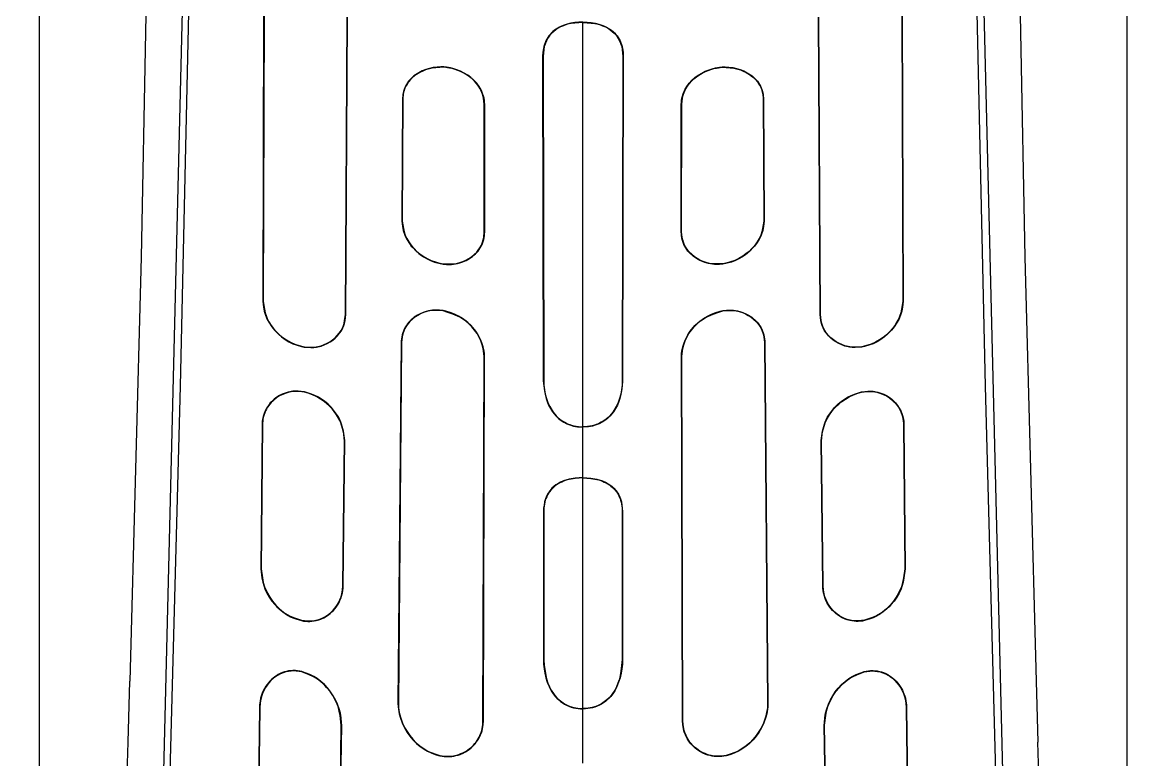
# Model space of a CAD drawing. Header units: inches. Extents: x 5931 to 10048, y 0 to 3185.
# Drawn here: x 7219.12 to 7224.44, y 937.05 to 940.61 of the extents above; entities that cross this region are included whole.
import ezdxf

# ---------------------------------------------------------------- set-up
doc = ezdxf.new("R2010")
doc.units = ezdxf.units.IN
doc.header["$LTSCALE"] = 48
doc.header["$MEASUREMENT"] = 0
doc.linetypes.add('DASHDOT2', pattern=[0.5, 0.25, -0.125, 0, -0.125])
for name, color, linetype in [('A-Eqpm-NIC', 8, 'DASHDOT2'), ('A-Flor-Case-Full Height', 8, 'Continuous'), ('A-Flor-Pattern', 8, 'Continuous')]:
    doc.layers.add(name, color=color, linetype=linetype)

# ---------------------------------------------------------------- blocks, each defined once
blk = doc.blocks.new('Precor_r815')
for p, q in [((-2.625, 40.2551), (-2.625, 30.2336)), ((2.625, 40.2551), (2.625, 30.2335)), ((-0.6718, 38.1282), (-0.6719, 38.1265)), ((0.6718, 38.1282), (0.6719, 38.1265)), ((-0.4746, 37.3007), (-0.4764, 37.3007)), ((0.4746, 37.3007), (0.4764, 37.3007)), ((-0.6754, 37.14), (-0.6751, 37.1418)), ((0.6754, 37.14), (0.6751, 37.1418)), ((-0.6753, 36.9069), (-0.6756, 36.9052)), ((0.6753, 36.9069), (0.6756, 36.9052)), ((-1.1452, 36.8872), (-1.1469, 36.8872)), ((1.1452, 36.8872), (1.1469, 36.8872)), ((-1.3464, 36.7242), (-1.346, 36.7259)), ((1.3464, 36.7242), (1.346, 36.7259)), ((-1.3445, 36.4994), (-1.3449, 36.4976)), ((1.3445, 36.4994), (1.3449, 36.4976)), ((0, 36.0702), (0, 36.3227)), ((-1.3592, 35.3528), (-1.3587, 35.3545)), ((1.3592, 35.3528), (1.3587, 35.3545)), ((-1.3577, 35.0971), (-1.3581, 35.0953)), ((1.3577, 35.0971), (1.3581, 35.0953)), ((0, 34.6383), (0, 34.9097)), ((-0.6909, 34.6754), (-0.6905, 34.6771)), ((0.6909, 34.6754), (0.6905, 34.6771))]:
    blk.add_line(p, q)
for points in [[(-2.0982, 39.6185), (-2.1116, 38.3015), (-2.1335, 37.1748), (-2.1883, 35.0487)], [(2.0982, 39.6185), (2.1116, 38.3015), (2.1335, 37.1748), (2.1883, 35.0487)], [(-1.9085, 39.5125), (-2.1273, 30.2635)], [(1.9085, 39.5125), (2.1273, 30.2635)], [(-2.1044, 30.2647), (-1.9427, 36.5286), (-1.8799, 39.4986)], [(2.1044, 30.2648), (1.9427, 36.5286), (1.8799, 39.4986)], [(-1.5418, 38.3881), (-1.5456, 36.9535)], [(-1.54, 38.3881), (-1.5437, 36.9535)], [(1.54, 38.3881), (1.5437, 36.9535)], [(1.5418, 38.3881), (1.5456, 36.9535)], [(-1.1469, 36.8872), (-1.1382, 38.3781)], [(-1.1452, 36.8872), (-1.1365, 38.3781)], [(0, 38.3532), (-0.0195, 38.3526), (-0.0389, 38.3509), (-0.0581, 38.3477), (-0.0771, 38.343), (-0.0955, 38.3366), (-0.1044, 38.3327), (-0.1131, 38.3283), (-0.1216, 38.3235), (-0.1298, 38.3181), (-0.1376, 38.3122), (-0.145, 38.3059), (-0.152, 38.2991), (-0.1585, 38.2918), (-0.1645, 38.284), (-0.17, 38.2759), (-0.1748, 38.2675), (-0.1792, 38.2588), (-0.1829, 38.2498), (-0.1862, 38.2405), (-0.1888, 38.2311), (-0.191, 38.2216), (-0.1938, 38.2024), (-0.1947, 38.1829)], [(0, 38.3514), (-0.0194, 38.3502), (-0.0387, 38.3485), (-0.0578, 38.3457), (-0.0672, 38.3438), (-0.0795, 38.3405), (-0.0944, 38.3352), (-0.1088, 38.3287), (-0.1225, 38.3208), (-0.1312, 38.3149), (-0.1414, 38.3067), (-0.1508, 38.2976), (-0.1594, 38.2878), (-0.1634, 38.2826), (-0.1706, 38.2716), (-0.1768, 38.26), (-0.1818, 38.248), (-0.185, 38.238), (-0.187, 38.2303), (-0.1898, 38.2147), (-0.193, 38.1829)], [(0, 38.3532), (0, 38.3514)], [(0, 38.3532), (0.0195, 38.3526), (0.0389, 38.3509), (0.0581, 38.3477), (0.0771, 38.343), (0.0955, 38.3366), (0.1044, 38.3327), (0.1131, 38.3283), (0.1216, 38.3235), (0.1298, 38.3181), (0.1376, 38.3122), (0.145, 38.3059), (0.152, 38.2991), (0.1585, 38.2918), (0.1645, 38.284), (0.17, 38.2759), (0.1748, 38.2675), (0.1792, 38.2588), (0.1829, 38.2498), (0.1862, 38.2405), (0.1888, 38.2311), (0.191, 38.2216), (0.1938, 38.2024), (0.1947, 38.1829)], [(0, 38.3514), (0.0194, 38.3502), (0.0387, 38.3485), (0.0578, 38.3457), (0.0672, 38.3438), (0.0795, 38.3405), (0.0944, 38.3352), (0.1088, 38.3287), (0.1225, 38.3208), (0.1312, 38.3149), (0.1414, 38.3067), (0.1508, 38.2976), (0.1594, 38.2878), (0.1634, 38.2826), (0.1706, 38.2716), (0.1768, 38.26), (0.1818, 38.248), (0.185, 38.238), (0.187, 38.2303), (0.1898, 38.2147), (0.193, 38.1829)], [(0, 36.3244), (0, 38.3514)], [(1.1452, 36.8872), (1.1365, 38.3781)], [(1.1469, 36.8872), (1.1382, 38.3781)], [(-0.1947, 38.1829), (-0.193, 38.1829)], [(-0.1947, 38.1829), (-0.1915, 36.5545)], [(-0.193, 38.1829), (-0.1898, 36.5546)], [(0.193, 38.1829), (0.1898, 36.5546)], [(0.1947, 38.1829), (0.1915, 36.5545)], [(0.1947, 38.1829), (0.193, 38.1829)], [(-0.6718, 38.1282), (-0.6859, 38.1287), (-0.7046, 38.1277), (-0.7231, 38.1252), (-0.7414, 38.1211), (-0.7594, 38.1154), (-0.7766, 38.1082), (-0.7931, 38.0995), (-0.8088, 38.0891), (-0.8163, 38.0833), (-0.8234, 38.0771), (-0.8301, 38.0706), (-0.8364, 38.0636), (-0.8423, 38.0563), (-0.8478, 38.0486), (-0.8527, 38.0405), (-0.8571, 38.0322), (-0.8609, 38.0237), (-0.8641, 38.0149), (-0.8667, 38.0058), (-0.8695, 37.9919), (-0.8706, 37.9825), (-0.8711, 37.973)], [(-0.6719, 38.1265), (-0.691, 38.1257), (-0.7101, 38.1243), (-0.7289, 38.1218), (-0.7474, 38.1176), (-0.761, 38.1132), (-0.7699, 38.1096), (-0.7871, 38.1011), (-0.8033, 38.0909), (-0.8128, 38.0839), (-0.8233, 38.0747), (-0.833, 38.0648), (-0.8418, 38.054), (-0.8497, 38.0424), (-0.8563, 38.0299), (-0.8616, 38.0169), (-0.8637, 38.0103), (-0.8659, 38.0015), (-0.8678, 37.9893), (-0.8694, 37.9729)], [(-0.4765, 37.9421), (-0.4806, 37.9721), (-0.4837, 37.9867), (-0.4883, 38.0011), (-0.4928, 38.0118), (-0.4963, 38.0188), (-0.5044, 38.0322), (-0.5137, 38.0449), (-0.524, 38.0569), (-0.5353, 38.068), (-0.5473, 38.0783), (-0.56, 38.0877), (-0.5757, 38.0976), (-0.5921, 38.1061), (-0.6091, 38.1131), (-0.6179, 38.1161), (-0.632, 38.1198), (-0.6452, 38.1225), (-0.6719, 38.1265)], [(-0.4747, 37.9421), (-0.4752, 37.952), (-0.4763, 37.9618), (-0.4779, 37.9716), (-0.48, 37.9812), (-0.4844, 37.9954), (-0.4879, 38.0047), (-0.492, 38.0137), (-0.4966, 38.0224), (-0.5017, 38.0309), (-0.5132, 38.047), (-0.5263, 38.0619), (-0.5408, 38.0753), (-0.5565, 38.0874), (-0.5732, 38.098), (-0.5907, 38.1071), (-0.609, 38.1147), (-0.6279, 38.1208), (-0.6399, 38.1237), (-0.6594, 38.1271), (-0.6718, 38.1282)], [(0.4747, 37.9421), (0.4752, 37.952), (0.4763, 37.9618), (0.4779, 37.9716), (0.48, 37.9812), (0.4844, 37.9954), (0.4879, 38.0047), (0.492, 38.0137), (0.4966, 38.0224), (0.5017, 38.0309), (0.5132, 38.047), (0.5263, 38.0619), (0.5408, 38.0753), (0.5565, 38.0874), (0.5732, 38.098), (0.5907, 38.1071), (0.609, 38.1147), (0.6279, 38.1208), (0.6399, 38.1237), (0.6594, 38.1271), (0.6718, 38.1282)], [(0.4765, 37.9421), (0.4806, 37.9721), (0.4837, 37.9867), (0.4883, 38.0011), (0.4928, 38.0118), (0.4963, 38.0188), (0.5044, 38.0322), (0.5137, 38.0449), (0.524, 38.0569), (0.5353, 38.068), (0.5473, 38.0783), (0.56, 38.0877), (0.5757, 38.0976), (0.5921, 38.1061), (0.6091, 38.1131), (0.6179, 38.1161), (0.632, 38.1198), (0.6452, 38.1225), (0.6719, 38.1265)], [(0.6718, 38.1282), (0.6859, 38.1287), (0.7046, 38.1277), (0.7231, 38.1252), (0.7414, 38.1211), (0.7594, 38.1154), (0.7766, 38.1082), (0.7931, 38.0995), (0.8088, 38.0891), (0.8163, 38.0833), (0.8234, 38.0771), (0.8301, 38.0706), (0.8364, 38.0636), (0.8423, 38.0563), (0.8478, 38.0486), (0.8527, 38.0405), (0.8571, 38.0322), (0.8609, 38.0237), (0.8641, 38.0149), (0.8667, 38.0058), (0.8695, 37.9919), (0.8706, 37.9825), (0.8711, 37.973)], [(0.6719, 38.1265), (0.691, 38.1257), (0.7101, 38.1243), (0.7289, 38.1218), (0.7474, 38.1176), (0.761, 38.1132), (0.7699, 38.1096), (0.7871, 38.1011), (0.8033, 38.0909), (0.8128, 38.0839), (0.8233, 38.0747), (0.833, 38.0648), (0.8418, 38.054), (0.8497, 38.0424), (0.8563, 38.0299), (0.8616, 38.0169), (0.8637, 38.0103), (0.8659, 38.0015), (0.8678, 37.9893), (0.8694, 37.9729)], [(-0.8711, 37.973), (-0.8742, 37.355)], [(-0.8694, 37.9729), (-0.8724, 37.355)], [(-0.8711, 37.973), (-0.8694, 37.9729)], [(0.8711, 37.973), (0.8694, 37.9729)], [(0.8694, 37.9729), (0.8724, 37.355)], [(0.8711, 37.973), (0.8742, 37.355)], [(-0.4764, 37.3007), (-0.4765, 37.9421)], [(-0.4747, 37.9421), (-0.4765, 37.9421)], [(-0.4746, 37.3007), (-0.4747, 37.9421)], [(0.4746, 37.3007), (0.4747, 37.9421)], [(0.4747, 37.9421), (0.4765, 37.9421)], [(0.4764, 37.3007), (0.4765, 37.9421)], [(-0.8742, 37.355), (-0.8737, 37.3444), (-0.8719, 37.3287), (-0.8676, 37.3081), (-0.8621, 37.2905), (-0.8582, 37.2805), (-0.849, 37.2615), (-0.8381, 37.2435), (-0.8288, 37.2307), (-0.822, 37.2225), (-0.8076, 37.2071), (-0.7919, 37.193), (-0.7794, 37.1833), (-0.7706, 37.1773), (-0.7525, 37.1664), (-0.736, 37.1582), (-0.7165, 37.1504), (-0.6963, 37.1443), (-0.6754, 37.14)], [(-0.8742, 37.355), (-0.8724, 37.355)], [(-0.8724, 37.355), (-0.8673, 37.3192), (-0.8635, 37.3017), (-0.8581, 37.2846), (-0.8506, 37.2677), (-0.8414, 37.2515), (-0.8308, 37.2362), (-0.8234, 37.2268), (-0.8155, 37.2178), (-0.8018, 37.204), (-0.787, 37.1914), (-0.7713, 37.1799), (-0.7528, 37.1685), (-0.7332, 37.1587), (-0.7129, 37.1509), (-0.7025, 37.1478), (-0.6889, 37.1445), (-0.6751, 37.1418)], [(0.8724, 37.355), (0.8673, 37.3192), (0.8635, 37.3017), (0.8581, 37.2846), (0.8506, 37.2677), (0.8414, 37.2515), (0.8308, 37.2362), (0.8234, 37.2268), (0.8155, 37.2178), (0.8018, 37.204), (0.787, 37.1914), (0.7713, 37.1799), (0.7528, 37.1685), (0.7332, 37.1587), (0.7129, 37.1509), (0.7025, 37.1478), (0.6889, 37.1445), (0.6751, 37.1418)], [(0.8742, 37.355), (0.8737, 37.3444), (0.8719, 37.3287), (0.8676, 37.3081), (0.8621, 37.2905), (0.8582, 37.2805), (0.849, 37.2615), (0.8381, 37.2435), (0.8288, 37.2307), (0.822, 37.2225), (0.8076, 37.2071), (0.7919, 37.193), (0.7794, 37.1833), (0.7706, 37.1773), (0.7525, 37.1664), (0.736, 37.1582), (0.7165, 37.1504), (0.6963, 37.1443), (0.6754, 37.14)], [(0.8742, 37.355), (0.8724, 37.355)], [(-0.6754, 37.14), (-0.6584, 37.1382), (-0.6488, 37.1379), (-0.6342, 37.1385), (-0.6246, 37.1395), (-0.6054, 37.143), (-0.589, 37.1477), (-0.5799, 37.151), (-0.5645, 37.158), (-0.5559, 37.1627), (-0.5476, 37.1678), (-0.5338, 37.1778), (-0.5265, 37.1841), (-0.5195, 37.1908), (-0.5129, 37.198), (-0.5066, 37.2055), (-0.5009, 37.2134), (-0.4958, 37.2217), (-0.4911, 37.2302), (-0.487, 37.2389), (-0.4835, 37.248), (-0.479, 37.2633), (-0.4772, 37.2717), (-0.4758, 37.2813), (-0.4749, 37.291), (-0.4746, 37.3007)], [(-0.6751, 37.1418), (-0.6427, 37.1407), (-0.6266, 37.1414), (-0.6106, 37.1435), (-0.5949, 37.1474), (-0.5796, 37.1528), (-0.5649, 37.1597), (-0.5507, 37.168), (-0.5372, 37.1775), (-0.5248, 37.1882), (-0.5133, 37.2001), (-0.506, 37.2092), (-0.4975, 37.2219), (-0.4903, 37.2353), (-0.4848, 37.2494), (-0.4813, 37.2623), (-0.4791, 37.275), (-0.4764, 37.3007)], [(0.6754, 37.14), (0.6584, 37.1382), (0.6488, 37.1379), (0.6342, 37.1385), (0.6246, 37.1395), (0.6054, 37.143), (0.589, 37.1477), (0.5799, 37.151), (0.5645, 37.158), (0.5559, 37.1627), (0.5476, 37.1678), (0.5338, 37.1778), (0.5265, 37.1841), (0.5195, 37.1908), (0.5129, 37.198), (0.5066, 37.2055), (0.5009, 37.2134), (0.4958, 37.2217), (0.4911, 37.2302), (0.487, 37.2389), (0.4835, 37.248), (0.479, 37.2633), (0.4772, 37.2717), (0.4758, 37.2813), (0.4749, 37.291), (0.4746, 37.3007)], [(0.6751, 37.1418), (0.6427, 37.1407), (0.6266, 37.1414), (0.6106, 37.1435), (0.5949, 37.1474), (0.5796, 37.1528), (0.5649, 37.1597), (0.5507, 37.168), (0.5372, 37.1775), (0.5248, 37.1882), (0.5133, 37.2001), (0.506, 37.2092), (0.4975, 37.2219), (0.4903, 37.2353), (0.4848, 37.2494), (0.4813, 37.2623), (0.4791, 37.275), (0.4764, 37.3007)], [(-1.5456, 36.9535), (-1.5446, 36.9369), (-1.5433, 36.926), (-1.5391, 36.9045), (-1.5327, 36.8836), (-1.5244, 36.8631), (-1.5142, 36.8436), (-1.5025, 36.8253), (-1.4891, 36.8081), (-1.4723, 36.7901), (-1.4561, 36.7755), (-1.4387, 36.7625), (-1.4203, 36.751), (-1.4008, 36.7411), (-1.3806, 36.7331), (-1.3597, 36.727), (-1.3464, 36.7242)], [(-1.5456, 36.9535), (-1.5437, 36.9535)], [(-1.5437, 36.9535), (-1.5383, 36.9147), (-1.5342, 36.8957), (-1.5285, 36.8771), (-1.5248, 36.8679), (-1.5161, 36.85), (-1.5056, 36.8329), (-1.4939, 36.8168), (-1.4801, 36.8007), (-1.4651, 36.7859), (-1.449, 36.7723), (-1.4315, 36.7599), (-1.4118, 36.7484), (-1.3911, 36.7388), (-1.3696, 36.7314), (-1.346, 36.7259)], [(1.5437, 36.9535), (1.5383, 36.9147), (1.5342, 36.8957), (1.5285, 36.8771), (1.5248, 36.8679), (1.5161, 36.85), (1.5056, 36.8329), (1.4939, 36.8168), (1.4801, 36.8007), (1.4651, 36.7859), (1.449, 36.7723), (1.4315, 36.7599), (1.4118, 36.7484), (1.3911, 36.7388), (1.3696, 36.7314), (1.346, 36.7259)], [(1.5456, 36.9535), (1.5446, 36.9369), (1.5433, 36.926), (1.5391, 36.9045), (1.5327, 36.8836), (1.5244, 36.8631), (1.5142, 36.8436), (1.5025, 36.8253), (1.4891, 36.8081), (1.4723, 36.7901), (1.4561, 36.7755), (1.4387, 36.7625), (1.4203, 36.751), (1.4008, 36.7411), (1.3806, 36.7331), (1.3597, 36.727), (1.3464, 36.7242)], [(1.5456, 36.9535), (1.5437, 36.9535)], [(-0.6753, 36.9069), (-0.6924, 36.9092), (-0.7022, 36.9097), (-0.7169, 36.9094), (-0.7267, 36.9086), (-0.7364, 36.9072), (-0.7461, 36.9053), (-0.7626, 36.9008), (-0.7718, 36.8975), (-0.7864, 36.891), (-0.7994, 36.8839), (-0.8146, 36.8736), (-0.8222, 36.8675), (-0.8295, 36.8609), (-0.8412, 36.8483), (-0.8473, 36.8405), (-0.8529, 36.8325), (-0.858, 36.8241), (-0.8635, 36.8132), (-0.8673, 36.8041), (-0.8706, 36.7948), (-0.8733, 36.7853), (-0.8753, 36.7757), (-0.8768, 36.766), (-0.8776, 36.7562), (-0.8779, 36.7463)], [(-0.6756, 36.9052), (-0.7074, 36.9071), (-0.7232, 36.9068), (-0.7389, 36.9051), (-0.7543, 36.9017), (-0.7694, 36.8967), (-0.784, 36.8903), (-0.7981, 36.8826), (-0.8114, 36.8737), (-0.8239, 36.8635), (-0.8354, 36.8522), (-0.843, 36.8434), (-0.8519, 36.8311), (-0.8595, 36.818), (-0.8655, 36.8041), (-0.8698, 36.7901), (-0.8727, 36.7757), (-0.8762, 36.7463)], [(-0.477, 36.6765), (-0.4827, 36.7165), (-0.4869, 36.736), (-0.493, 36.7551), (-0.5013, 36.7738), (-0.5115, 36.7918), (-0.5233, 36.8089), (-0.5367, 36.8255), (-0.5516, 36.8412), (-0.5678, 36.8555), (-0.5851, 36.8681), (-0.595, 36.874), (-0.6058, 36.8797), (-0.6284, 36.8894), (-0.6518, 36.8977), (-0.6756, 36.9052)], [(-0.4753, 36.6765), (-0.4762, 36.693), (-0.4775, 36.7039), (-0.4816, 36.7252), (-0.4879, 36.7462), (-0.4944, 36.7628), (-0.4991, 36.7728), (-0.5063, 36.7862), (-0.518, 36.8046), (-0.5313, 36.8219), (-0.5404, 36.8321), (-0.5562, 36.8476), (-0.5645, 36.8547), (-0.582, 36.8679), (-0.6006, 36.8796), (-0.6203, 36.8896), (-0.6407, 36.8978), (-0.6618, 36.9041), (-0.6753, 36.9069)], [(0.4753, 36.6765), (0.4762, 36.693), (0.4775, 36.7039), (0.4816, 36.7252), (0.4879, 36.7462), (0.4944, 36.7628), (0.4991, 36.7728), (0.5063, 36.7862), (0.518, 36.8046), (0.5313, 36.8219), (0.5404, 36.8321), (0.5562, 36.8476), (0.5645, 36.8547), (0.582, 36.8679), (0.6006, 36.8796), (0.6203, 36.8896), (0.6407, 36.8978), (0.6618, 36.9041), (0.6753, 36.9069)], [(0.477, 36.6765), (0.4827, 36.7165), (0.4869, 36.736), (0.493, 36.7551), (0.5013, 36.7738), (0.5115, 36.7918), (0.5233, 36.8089), (0.5367, 36.8255), (0.5516, 36.8412), (0.5678, 36.8555), (0.5851, 36.8681), (0.595, 36.874), (0.6058, 36.8797), (0.6284, 36.8894), (0.6518, 36.8977), (0.6756, 36.9052)], [(0.6753, 36.9069), (0.6924, 36.9092), (0.7022, 36.9097), (0.7169, 36.9094), (0.7267, 36.9086), (0.7364, 36.9072), (0.7461, 36.9053), (0.7626, 36.9008), (0.7718, 36.8975), (0.7864, 36.891), (0.7994, 36.8839), (0.8146, 36.8736), (0.8222, 36.8675), (0.8295, 36.8609), (0.8412, 36.8483), (0.8473, 36.8405), (0.8529, 36.8325), (0.858, 36.8241), (0.8635, 36.8132), (0.8673, 36.8041), (0.8706, 36.7948), (0.8733, 36.7853), (0.8753, 36.7757), (0.8768, 36.766), (0.8776, 36.7562), (0.8779, 36.7463)], [(0.6756, 36.9052), (0.7074, 36.9071), (0.7232, 36.9068), (0.7389, 36.9051), (0.7543, 36.9017), (0.7694, 36.8967), (0.784, 36.8903), (0.7981, 36.8826), (0.8114, 36.8737), (0.8239, 36.8635), (0.8354, 36.8522), (0.843, 36.8434), (0.8519, 36.8311), (0.8595, 36.818), (0.8655, 36.8041), (0.8698, 36.7901), (0.8727, 36.7757), (0.8762, 36.7463)], [(-1.3464, 36.7242), (-1.3148, 36.7224), (-1.2991, 36.7227), (-1.2874, 36.7239), (-1.2796, 36.7252), (-1.2643, 36.7292), (-1.2493, 36.7346), (-1.2349, 36.7415), (-1.2211, 36.7497), (-1.2081, 36.759), (-1.1959, 36.7694), (-1.1848, 36.781), (-1.1751, 36.7932), (-1.1666, 36.8061), (-1.1596, 36.8199), (-1.1566, 36.827), (-1.1521, 36.8416), (-1.149, 36.8566), (-1.1452, 36.8872)], [(-1.346, 36.7259), (-1.3148, 36.7242), (-1.2992, 36.7245), (-1.2876, 36.7257), (-1.28, 36.727), (-1.2648, 36.7308), (-1.25, 36.7363), (-1.2357, 36.7431), (-1.2221, 36.7511), (-1.2092, 36.7603), (-1.1972, 36.7707), (-1.1861, 36.7822), (-1.1765, 36.7942), (-1.1681, 36.807), (-1.1611, 36.8206), (-1.1583, 36.8277), (-1.1538, 36.8421), (-1.1507, 36.8569), (-1.1469, 36.8872)], [(1.3464, 36.7242), (1.3148, 36.7224), (1.2991, 36.7227), (1.2874, 36.7239), (1.2796, 36.7252), (1.2643, 36.7292), (1.2493, 36.7346), (1.2349, 36.7415), (1.2211, 36.7497), (1.2081, 36.759), (1.1959, 36.7694), (1.1848, 36.781), (1.1751, 36.7932), (1.1666, 36.8061), (1.1596, 36.8199), (1.1566, 36.827), (1.1521, 36.8416), (1.149, 36.8566), (1.1452, 36.8872)], [(1.346, 36.7259), (1.3148, 36.7242), (1.2992, 36.7245), (1.2876, 36.7257), (1.28, 36.727), (1.2648, 36.7308), (1.25, 36.7363), (1.2357, 36.7431), (1.2221, 36.7511), (1.2092, 36.7603), (1.1972, 36.7707), (1.1861, 36.7822), (1.1765, 36.7942), (1.1681, 36.807), (1.1611, 36.8206), (1.1583, 36.8277), (1.1538, 36.8421), (1.1507, 36.8569), (1.1469, 36.8872)], [(-0.8779, 36.7463), (-0.8932, 34.9393)], [(-0.8762, 36.7463), (-0.8914, 34.9393)], [(-0.8779, 36.7463), (-0.8762, 36.7463)], [(0.8762, 36.7463), (0.8914, 34.9393)], [(0.8779, 36.7463), (0.8762, 36.7463)], [(0.8779, 36.7463), (0.8932, 34.9393)], [(-0.4828, 34.8501), (-0.477, 36.6765)], [(-0.481, 34.8501), (-0.4753, 36.6765)], [(-0.4753, 36.6765), (-0.477, 36.6765)], [(0.4753, 36.6765), (0.477, 36.6765)], [(0.481, 34.8501), (0.4753, 36.6765)], [(0.4828, 34.8501), (0.477, 36.6765)], [(-0.1915, 36.5545), (-0.1898, 36.5546)], [(-0.1915, 36.5545), (-0.1891, 36.5292), (-0.186, 36.504), (-0.1814, 36.4791), (-0.1784, 36.4669), (-0.1736, 36.4515), (-0.1663, 36.4334), (-0.1574, 36.4159), (-0.147, 36.3993), (-0.1393, 36.3891), (-0.1291, 36.3772), (-0.1179, 36.3662), (-0.1057, 36.3562), (-0.0926, 36.3474), (-0.0787, 36.3399), (-0.0641, 36.3338), (-0.0459, 36.3284), (-0.0264, 36.3251), (0, 36.3227)], [(-0.1898, 36.5546), (-0.1887, 36.5324), (-0.1863, 36.5104), (-0.1823, 36.4886), (-0.1768, 36.4671), (-0.1695, 36.446), (-0.1605, 36.4257), (-0.1496, 36.4064), (-0.1433, 36.3972), (-0.1365, 36.3883), (-0.1293, 36.3799), (-0.1216, 36.3719), (-0.1112, 36.3627), (-0.0977, 36.3528), (-0.0882, 36.3469), (-0.0746, 36.3401), (-0.0643, 36.3359), (-0.0551, 36.3327), (-0.0443, 36.3298), (-0.0333, 36.3275), (-0.0223, 36.3259), (0, 36.3244)], [(0.1898, 36.5546), (0.1887, 36.5324), (0.1863, 36.5104), (0.1823, 36.4886), (0.1768, 36.4671), (0.1695, 36.446), (0.1605, 36.4257), (0.1496, 36.4064), (0.1433, 36.3972), (0.1365, 36.3883), (0.1293, 36.3799), (0.1216, 36.3719), (0.1112, 36.3627), (0.0977, 36.3528), (0.0882, 36.3469), (0.0746, 36.3401), (0.0643, 36.3359), (0.0551, 36.3327), (0.0443, 36.3298), (0.0333, 36.3275), (0.0223, 36.3259), (0, 36.3244)], [(0.1915, 36.5545), (0.1891, 36.5292), (0.186, 36.504), (0.1814, 36.4791), (0.1784, 36.4669), (0.1736, 36.4515), (0.1663, 36.4334), (0.1574, 36.4159), (0.147, 36.3993), (0.1393, 36.3891), (0.1291, 36.3772), (0.1179, 36.3662), (0.1057, 36.3562), (0.0926, 36.3474), (0.0787, 36.3399), (0.0641, 36.3338), (0.0459, 36.3284), (0.0264, 36.3251), (0, 36.3227)], [(0.1915, 36.5545), (0.1898, 36.5546)], [(-1.3445, 36.4994), (-1.3748, 36.5026), (-1.3899, 36.503), (-1.4012, 36.5024), (-1.4087, 36.5015), (-1.4235, 36.4984), (-1.438, 36.4938), (-1.452, 36.4879), (-1.4656, 36.4807), (-1.4785, 36.4724), (-1.4906, 36.4629), (-1.4977, 36.4565), (-1.5045, 36.4496), (-1.5096, 36.4438), (-1.519, 36.4315), (-1.5273, 36.4183), (-1.5344, 36.4044), (-1.5401, 36.3903), (-1.5444, 36.3758), (-1.5474, 36.361), (-1.5484, 36.3535), (-1.5494, 36.3332)], [(-1.3449, 36.4976), (-1.3572, 36.5), (-1.367, 36.5011), (-1.3769, 36.5017), (-1.3893, 36.5016), (-1.3992, 36.5008), (-1.409, 36.4995), (-1.4188, 36.4975), (-1.4283, 36.495), (-1.4377, 36.4919), (-1.4492, 36.4872), (-1.4647, 36.4792), (-1.4731, 36.4739), (-1.4812, 36.4682), (-1.4908, 36.4603), (-1.4981, 36.4535), (-1.505, 36.4462), (-1.5115, 36.4386), (-1.5174, 36.4306), (-1.5229, 36.4222), (-1.5279, 36.4135), (-1.5324, 36.4045), (-1.5363, 36.3952), (-1.5396, 36.3856), (-1.5424, 36.3759), (-1.545, 36.3636), (-1.5464, 36.3536), (-1.5473, 36.3434), (-1.5476, 36.3332)], [(-1.1522, 36.2561), (-1.1526, 36.2673), (-1.1549, 36.2894), (-1.1592, 36.3111), (-1.1654, 36.3323), (-1.1698, 36.3441), (-1.1748, 36.3557), (-1.1849, 36.3754), (-1.1935, 36.3896), (-1.2013, 36.4009), (-1.2116, 36.414), (-1.2265, 36.4305), (-1.2345, 36.4382), (-1.2491, 36.4508), (-1.2669, 36.4638), (-1.2858, 36.4752), (-1.3057, 36.4848), (-1.3263, 36.4925), (-1.3449, 36.4976)], [(-1.1504, 36.2561), (-1.1534, 36.2797), (-1.157, 36.303), (-1.1621, 36.3258), (-1.1654, 36.337), (-1.1694, 36.3482), (-1.1742, 36.3594), (-1.1796, 36.3703), (-1.1857, 36.3809), (-1.1993, 36.4014), (-1.2148, 36.4205), (-1.2311, 36.4376), (-1.2486, 36.453), (-1.2674, 36.4665), (-1.2772, 36.4725), (-1.2942, 36.4811), (-1.3107, 36.4878), (-1.3445, 36.4994)], [(1.1504, 36.2561), (1.1534, 36.2797), (1.157, 36.303), (1.1621, 36.3258), (1.1654, 36.337), (1.1694, 36.3482), (1.1742, 36.3594), (1.1796, 36.3703), (1.1857, 36.3809), (1.1993, 36.4014), (1.2148, 36.4205), (1.2311, 36.4376), (1.2486, 36.453), (1.2674, 36.4665), (1.2772, 36.4725), (1.2942, 36.4811), (1.3107, 36.4878), (1.3445, 36.4994)], [(1.1522, 36.2561), (1.1526, 36.2673), (1.1549, 36.2894), (1.1592, 36.3111), (1.1654, 36.3323), (1.1698, 36.3441), (1.1748, 36.3557), (1.1849, 36.3754), (1.1935, 36.3896), (1.2013, 36.4009), (1.2116, 36.414), (1.2265, 36.4305), (1.2345, 36.4382), (1.2491, 36.4508), (1.2669, 36.4638), (1.2858, 36.4752), (1.3057, 36.4848), (1.3263, 36.4925), (1.3449, 36.4976)], [(1.3445, 36.4994), (1.3748, 36.5026), (1.3899, 36.503), (1.4012, 36.5024), (1.4087, 36.5015), (1.4235, 36.4984), (1.438, 36.4938), (1.452, 36.4879), (1.4656, 36.4807), (1.4785, 36.4724), (1.4906, 36.4629), (1.4977, 36.4565), (1.5045, 36.4496), (1.5096, 36.4438), (1.519, 36.4315), (1.5273, 36.4183), (1.5344, 36.4044), (1.5401, 36.3903), (1.5444, 36.3758), (1.5474, 36.361), (1.5484, 36.3535), (1.5494, 36.3332)], [(1.3449, 36.4976), (1.3572, 36.5), (1.367, 36.5011), (1.3769, 36.5017), (1.3893, 36.5016), (1.3992, 36.5008), (1.409, 36.4995), (1.4188, 36.4975), (1.4283, 36.495), (1.4377, 36.4919), (1.4492, 36.4872), (1.4647, 36.4792), (1.4731, 36.4739), (1.4812, 36.4682), (1.4908, 36.4603), (1.4981, 36.4535), (1.505, 36.4462), (1.5115, 36.4386), (1.5174, 36.4306), (1.5229, 36.4222), (1.5279, 36.4135), (1.5324, 36.4045), (1.5363, 36.3952), (1.5396, 36.3856), (1.5424, 36.3759), (1.545, 36.3636), (1.5464, 36.3536), (1.5473, 36.3434), (1.5476, 36.3332)], [(-1.5494, 36.3332), (-1.5553, 35.6129)], [(-1.5476, 36.3332), (-1.5534, 35.6129)], [(-1.5494, 36.3332), (-1.5476, 36.3332)], [(0, 36.3244), (0, 36.3227)], [(1.5476, 36.3332), (1.5534, 35.6129)], [(1.5494, 36.3332), (1.5476, 36.3332)], [(1.5494, 36.3332), (1.5553, 35.6129)], [(-1.1592, 35.529), (-1.1522, 36.2561)], [(-1.1574, 35.529), (-1.1504, 36.2561)], [(-1.1504, 36.2561), (-1.1522, 36.2561)], [(1.1574, 35.529), (1.1504, 36.2561)], [(1.1504, 36.2561), (1.1522, 36.2561)], [(1.1592, 35.529), (1.1522, 36.2561)], [(0, 36.0702), (-0.0382, 36.067), (-0.0571, 36.0641), (-0.0664, 36.0621), (-0.0787, 36.0588), (-0.0936, 36.0536), (-0.108, 36.047), (-0.1218, 36.039), (-0.1304, 36.0331), (-0.1404, 36.025), (-0.1497, 36.016), (-0.1602, 36.0037), (-0.1639, 35.9985), (-0.1708, 35.9875), (-0.1765, 35.9759), (-0.1812, 35.9639), (-0.1853, 35.9488), (-0.1881, 35.9324), (-0.1899, 35.9158), (-0.1911, 35.899)], [(0, 36.0685), (-0.0192, 36.0677), (-0.0383, 36.0658), (-0.0572, 36.0626), (-0.0758, 36.0578), (-0.0939, 36.0514), (-0.1027, 36.0476), (-0.1112, 36.0432), (-0.1195, 36.0384), (-0.1276, 36.033), (-0.1352, 36.0272), (-0.1424, 36.0209), (-0.1492, 36.0141), (-0.1555, 36.0068), (-0.1613, 35.9991), (-0.1666, 35.9911), (-0.1712, 35.9827), (-0.1753, 35.974), (-0.1789, 35.9651), (-0.1819, 35.9559), (-0.1843, 35.9466), (-0.1862, 35.9372), (-0.1886, 35.9183), (-0.1893, 35.8991)], [(0, 36.0702), (0.0382, 36.067), (0.0571, 36.0641), (0.0664, 36.0621), (0.0787, 36.0588), (0.0936, 36.0536), (0.108, 36.047), (0.1218, 36.039), (0.1304, 36.0331), (0.1404, 36.025), (0.1497, 36.016), (0.1602, 36.0037), (0.1639, 35.9985), (0.1708, 35.9875), (0.1765, 35.9759), (0.1812, 35.9639), (0.1853, 35.9488), (0.1881, 35.9324), (0.1899, 35.9158), (0.1911, 35.899)], [(0, 36.0702), (0, 36.0685)], [(0, 34.9115), (0, 36.0685)], [(0, 36.0685), (0.0192, 36.0677), (0.0383, 36.0658), (0.0572, 36.0626), (0.0758, 36.0578), (0.0939, 36.0514), (0.1027, 36.0476), (0.1112, 36.0432), (0.1195, 36.0384), (0.1276, 36.033), (0.1352, 36.0272), (0.1424, 36.0209), (0.1492, 36.0141), (0.1555, 36.0068), (0.1613, 35.9991), (0.1666, 35.9911), (0.1712, 35.9827), (0.1753, 35.974), (0.1789, 35.9651), (0.1819, 35.9559), (0.1843, 35.9466), (0.1862, 35.9372), (0.1886, 35.9183), (0.1893, 35.8991)], [(-0.1911, 35.899), (-0.1893, 35.8991)], [(-0.1911, 35.899), (-0.1911, 35.158)], [(-0.1893, 35.8991), (-0.1893, 35.158)], [(0.1893, 35.8991), (0.1893, 35.158)], [(0.1911, 35.899), (0.1893, 35.8991)], [(0.1911, 35.899), (0.1911, 35.158)], [(-1.5553, 35.6129), (-1.5498, 35.5678), (-1.5456, 35.5457), (-1.5396, 35.5238), (-1.5357, 35.5127), (-1.5262, 35.4912), (-1.5148, 35.4706), (-1.5018, 35.4511), (-1.4863, 35.4314), (-1.4779, 35.4221), (-1.4672, 35.4113), (-1.4499, 35.3962), (-1.4312, 35.3828), (-1.4114, 35.3715), (-1.4011, 35.3668), (-1.3818, 35.3596), (-1.3592, 35.3528)], [(-1.5553, 35.6129), (-1.5534, 35.6129)], [(-1.5534, 35.6129), (-1.5478, 35.567), (-1.5434, 35.5445), (-1.5372, 35.5225), (-1.5332, 35.5115), (-1.5236, 35.4901), (-1.512, 35.4696), (-1.4988, 35.45), (-1.4829, 35.43), (-1.4653, 35.4116), (-1.4559, 35.4031), (-1.446, 35.3953), (-1.4357, 35.3881), (-1.4169, 35.3774), (-1.398, 35.3688), (-1.3587, 35.3545)], [(1.5534, 35.6129), (1.5478, 35.567), (1.5434, 35.5445), (1.5372, 35.5225), (1.5332, 35.5115), (1.5236, 35.4901), (1.512, 35.4696), (1.4988, 35.45), (1.4829, 35.43), (1.4653, 35.4116), (1.4559, 35.4031), (1.446, 35.3953), (1.4357, 35.3881), (1.4169, 35.3774), (1.398, 35.3688), (1.3587, 35.3545)], [(1.5553, 35.6129), (1.5498, 35.5678), (1.5456, 35.5457), (1.5396, 35.5238), (1.5357, 35.5127), (1.5262, 35.4912), (1.5148, 35.4706), (1.5018, 35.4511), (1.4863, 35.4314), (1.4779, 35.4221), (1.4672, 35.4113), (1.4499, 35.3962), (1.4312, 35.3828), (1.4114, 35.3715), (1.4011, 35.3668), (1.3818, 35.3596), (1.3592, 35.3528)], [(1.5553, 35.6129), (1.5534, 35.6129)], [(-1.3592, 35.3528), (-1.3492, 35.3508), (-1.3391, 35.3496), (-1.3291, 35.3489), (-1.319, 35.349), (-1.3088, 35.3497), (-1.2987, 35.351), (-1.2887, 35.3531), (-1.2754, 35.3569), (-1.2658, 35.3605), (-1.2519, 35.367), (-1.2377, 35.3756), (-1.2294, 35.3815), (-1.2214, 35.3879), (-1.212, 35.3966), (-1.2049, 35.4041), (-1.1983, 35.412), (-1.1921, 35.4201), (-1.1824, 35.4353), (-1.1776, 35.4444), (-1.1732, 35.4538), (-1.1694, 35.4633), (-1.1653, 35.4754), (-1.161, 35.4929), (-1.1593, 35.5031), (-1.1581, 35.5134), (-1.1574, 35.529)], [(-1.3587, 35.3545), (-1.3309, 35.3515), (-1.317, 35.3511), (-1.3032, 35.3521), (-1.2894, 35.3545), (-1.2759, 35.3585), (-1.2627, 35.3637), (-1.2502, 35.37), (-1.2383, 35.3773), (-1.2271, 35.3855), (-1.2166, 35.3946), (-1.2064, 35.4051), (-1.1969, 35.4166), (-1.1884, 35.4289), (-1.1808, 35.4418), (-1.1738, 35.4565), (-1.1681, 35.4717), (-1.1639, 35.4873), (-1.1609, 35.5051), (-1.1592, 35.529)], [(-1.1574, 35.529), (-1.1592, 35.529)], [(1.3592, 35.3528), (1.3492, 35.3508), (1.3391, 35.3496), (1.3291, 35.3489), (1.319, 35.349), (1.3088, 35.3497), (1.2987, 35.351), (1.2887, 35.3531), (1.2754, 35.3569), (1.2658, 35.3605), (1.2519, 35.367), (1.2377, 35.3756), (1.2294, 35.3815), (1.2214, 35.3879), (1.212, 35.3966), (1.2049, 35.4041), (1.1983, 35.412), (1.1921, 35.4201), (1.1824, 35.4353), (1.1776, 35.4444), (1.1732, 35.4538), (1.1694, 35.4633), (1.1653, 35.4754), (1.161, 35.4929), (1.1593, 35.5031), (1.1581, 35.5134), (1.1574, 35.529)], [(1.1574, 35.529), (1.1592, 35.529)], [(1.3587, 35.3545), (1.3309, 35.3515), (1.317, 35.3511), (1.3032, 35.3521), (1.2894, 35.3545), (1.2759, 35.3585), (1.2627, 35.3637), (1.2502, 35.37), (1.2383, 35.3773), (1.2271, 35.3855), (1.2166, 35.3946), (1.2064, 35.4051), (1.1969, 35.4166), (1.1884, 35.4289), (1.1808, 35.4418), (1.1738, 35.4565), (1.1681, 35.4717), (1.1639, 35.4873), (1.1609, 35.5051), (1.1592, 35.529)], [(-0.1911, 35.158), (-0.1893, 35.158)], [(-0.1911, 35.158), (-0.1902, 35.1347), (-0.1879, 35.1116), (-0.1842, 35.0887), (-0.1791, 35.066), (-0.1722, 35.0436), (-0.1636, 35.0219), (-0.1531, 35.0011), (-0.1471, 34.9911), (-0.1342, 34.9732), (-0.1266, 34.9644), (-0.1174, 34.9551), (-0.1085, 34.9474), (-0.0992, 34.9403), (-0.0893, 34.9339), (-0.0791, 34.9283), (-0.0686, 34.9235), (-0.0576, 34.9193), (-0.0464, 34.916), (-0.035, 34.9133), (-0.0234, 34.9115), (-0.0117, 34.9103), (0, 34.9097)], [(-0.1893, 35.158), (-0.1867, 35.1283), (-0.1832, 35.0989), (-0.1778, 35.0699), (-0.1742, 35.0556), (-0.169, 35.0394), (-0.1618, 35.0217), (-0.1531, 35.0045), (-0.1431, 34.9882), (-0.1357, 34.978), (-0.1257, 34.9661), (-0.1147, 34.9551), (-0.1028, 34.9451), (-0.0899, 34.9363), (-0.0762, 34.9287), (-0.0619, 34.9226), (-0.044, 34.9172), (-0.0253, 34.9139), (0, 34.9115)], [(0.1911, 35.158), (0.1902, 35.1347), (0.1879, 35.1116), (0.1842, 35.0887), (0.1791, 35.066), (0.1722, 35.0436), (0.1636, 35.0219), (0.1531, 35.0011), (0.1471, 34.9911), (0.1342, 34.9732), (0.1266, 34.9644), (0.1174, 34.9551), (0.1085, 34.9474), (0.0992, 34.9403), (0.0893, 34.9339), (0.0791, 34.9283), (0.0686, 34.9235), (0.0576, 34.9193), (0.0464, 34.916), (0.035, 34.9133), (0.0234, 34.9115), (0.0117, 34.9103), (0, 34.9097)], [(0.1893, 35.158), (0.1867, 35.1283), (0.1832, 35.0989), (0.1778, 35.0699), (0.1742, 35.0556), (0.169, 35.0394), (0.1618, 35.0217), (0.1531, 35.0045), (0.1431, 34.9882), (0.1357, 34.978), (0.1257, 34.9661), (0.1147, 34.9551), (0.1028, 34.9451), (0.0899, 34.9363), (0.0762, 34.9287), (0.0619, 34.9226), (0.044, 34.9172), (0.0253, 34.9139), (0, 34.9115)], [(0.1911, 35.158), (0.1893, 35.158)], [(-1.3577, 35.0971), (-1.3679, 35.0994), (-1.3782, 35.1011), (-1.3885, 35.1021), (-1.4003, 35.1023), (-1.4107, 35.1017), (-1.4211, 35.1004), (-1.4313, 35.0983), (-1.4413, 35.0956), (-1.4511, 35.0921), (-1.4619, 35.0873), (-1.4711, 35.0824), (-1.48, 35.0768), (-1.4885, 35.0708), (-1.4966, 35.0641), (-1.5043, 35.057), (-1.5116, 35.0494), (-1.5184, 35.0414), (-1.5248, 35.033), (-1.5321, 35.0221), (-1.5374, 35.0129), (-1.5423, 35.0035), (-1.5466, 34.9938), (-1.5536, 34.9739), (-1.5564, 34.9636), (-1.5591, 34.9505), (-1.5607, 34.94), (-1.5617, 34.9294), (-1.5621, 34.916)], [(-1.3581, 35.0953), (-1.385, 35.0993), (-1.3984, 35.1003), (-1.4084, 35.1001), (-1.4218, 35.0986), (-1.435, 35.0957), (-1.448, 35.0914), (-1.4604, 35.086), (-1.472, 35.0797), (-1.4831, 35.0724), (-1.4936, 35.0643), (-1.5064, 35.0523), (-1.516, 35.0415), (-1.5248, 35.0298), (-1.5327, 35.0175), (-1.5406, 35.003), (-1.5472, 34.9878), (-1.5524, 34.9722), (-1.5544, 34.9642), (-1.5569, 34.9515), (-1.5584, 34.9397), (-1.5603, 34.916)], [(-1.1668, 34.8294), (-1.1723, 34.8765), (-1.1765, 34.8996), (-1.1827, 34.9223), (-1.1867, 34.9336), (-1.1964, 34.9557), (-1.208, 34.9769), (-1.2214, 34.9972), (-1.2379, 35.0183), (-1.2468, 35.0283), (-1.2561, 35.0377), (-1.2659, 35.0466), (-1.2761, 35.0548), (-1.2867, 35.0624), (-1.3048, 35.0729), (-1.3221, 35.0812), (-1.3581, 35.0953)], [(-1.165, 34.8294), (-1.1653, 34.8413), (-1.1674, 34.8649), (-1.1715, 34.8881), (-1.1774, 34.911), (-1.1851, 34.9335), (-1.1945, 34.9551), (-1.2056, 34.9759), (-1.2183, 34.9959), (-1.2326, 35.0147), (-1.2483, 35.0321), (-1.2654, 35.048), (-1.2839, 35.0624), (-1.3, 35.0728), (-1.3194, 35.083), (-1.3409, 35.0919), (-1.3577, 35.0971)], [(1.165, 34.8294), (1.1653, 34.8413), (1.1674, 34.8649), (1.1715, 34.8881), (1.1774, 34.911), (1.1851, 34.9335), (1.1945, 34.9551), (1.2056, 34.9759), (1.2183, 34.9959), (1.2326, 35.0147), (1.2483, 35.0321), (1.2654, 35.048), (1.2839, 35.0624), (1.3, 35.0728), (1.3194, 35.083), (1.3409, 35.0919), (1.3577, 35.0971)], [(1.1668, 34.8294), (1.1723, 34.8765), (1.1765, 34.8996), (1.1827, 34.9223), (1.1867, 34.9336), (1.1964, 34.9557), (1.208, 34.9769), (1.2214, 34.9972), (1.2379, 35.0183), (1.2468, 35.0283), (1.2561, 35.0377), (1.2659, 35.0466), (1.2761, 35.0548), (1.2867, 35.0624), (1.3048, 35.0729), (1.3221, 35.0812), (1.3581, 35.0953)], [(1.3577, 35.0971), (1.3679, 35.0994), (1.3782, 35.1011), (1.3885, 35.1021), (1.4003, 35.1023), (1.4107, 35.1017), (1.4211, 35.1004), (1.4313, 35.0983), (1.4413, 35.0956), (1.4511, 35.0921), (1.4619, 35.0873), (1.4711, 35.0824), (1.48, 35.0768), (1.4885, 35.0708), (1.4966, 35.0641), (1.5043, 35.057), (1.5116, 35.0494), (1.5184, 35.0414), (1.5248, 35.033), (1.5321, 35.0221), (1.5374, 35.0129), (1.5423, 35.0035), (1.5466, 34.9938), (1.5536, 34.9739), (1.5564, 34.9636), (1.5591, 34.9505), (1.5607, 34.94), (1.5617, 34.9294), (1.5621, 34.916)], [(1.3581, 35.0953), (1.385, 35.0993), (1.3984, 35.1003), (1.4084, 35.1001), (1.4218, 35.0986), (1.435, 35.0957), (1.448, 35.0914), (1.4604, 35.086), (1.472, 35.0797), (1.4831, 35.0724), (1.4936, 35.0643), (1.5064, 35.0523), (1.516, 35.0415), (1.5248, 35.0298), (1.5327, 35.0175), (1.5406, 35.003), (1.5472, 34.9878), (1.5524, 34.9722), (1.5544, 34.9642), (1.5569, 34.9515), (1.5584, 34.9397), (1.5603, 34.916)], [(-2.1883, 35.0487), (-2.1966, 34.7432)], [(2.1966, 34.7432), (2.1883, 35.0487)], [(-0.8932, 34.9393), (-0.8924, 34.9214), (-0.8913, 34.9096), (-0.8874, 34.8862), (-0.8815, 34.8631), (-0.8737, 34.8405), (-0.8641, 34.8187), (-0.8557, 34.803), (-0.8496, 34.7928), (-0.8361, 34.7731), (-0.821, 34.7546), (-0.8045, 34.7376), (-0.7866, 34.7221), (-0.7673, 34.7082), (-0.7506, 34.6982), (-0.7305, 34.6884), (-0.7083, 34.6801), (-0.6909, 34.6754)], [(-0.8932, 34.9393), (-0.8914, 34.9393)], [(-0.8914, 34.9393), (-0.8902, 34.9156), (-0.8868, 34.8923), (-0.8815, 34.8693), (-0.8752, 34.8495), (-0.871, 34.8384), (-0.8612, 34.8169), (-0.8497, 34.7963), (-0.8365, 34.7767), (-0.8217, 34.7581), (-0.8055, 34.741), (-0.7879, 34.7254), (-0.7689, 34.7114), (-0.7486, 34.6991), (-0.7326, 34.6913), (-0.7106, 34.6827), (-0.6905, 34.6771)], [(0.8914, 34.9393), (0.8902, 34.9156), (0.8868, 34.8923), (0.8815, 34.8693), (0.8752, 34.8495), (0.871, 34.8384), (0.8612, 34.8169), (0.8497, 34.7963), (0.8365, 34.7767), (0.8217, 34.7581), (0.8055, 34.741), (0.7879, 34.7254), (0.7689, 34.7114), (0.7486, 34.6991), (0.7326, 34.6913), (0.7106, 34.6827), (0.6905, 34.6771)], [(0.8932, 34.9393), (0.8924, 34.9214), (0.8913, 34.9096), (0.8874, 34.8862), (0.8815, 34.8631), (0.8737, 34.8405), (0.8641, 34.8187), (0.8557, 34.803), (0.8496, 34.7928), (0.8361, 34.7731), (0.821, 34.7546), (0.8045, 34.7376), (0.7866, 34.7221), (0.7673, 34.7082), (0.7506, 34.6982), (0.7305, 34.6884), (0.7083, 34.6801), (0.6909, 34.6754)], [(0.8932, 34.9393), (0.8914, 34.9393)], [(-1.5621, 34.916), (-1.5867, 32.9303)], [(-1.5603, 34.916), (-1.5849, 32.9303)], [(-1.5621, 34.916), (-1.5603, 34.916)], [(0, 34.9115), (0, 34.9097)], [(1.5603, 34.916), (1.5849, 32.9303)], [(1.5621, 34.916), (1.5603, 34.916)], [(1.5621, 34.916), (1.5867, 32.9303)], [(-1.1921, 32.8515), (-1.1668, 34.8294)], [(-1.1904, 32.8515), (-1.165, 34.8294)], [(-1.165, 34.8294), (-1.1668, 34.8294)], [(-0.6909, 34.6754), (-0.6806, 34.6734), (-0.6703, 34.672), (-0.6573, 34.6712), (-0.6443, 34.6714), (-0.6338, 34.6723), (-0.6235, 34.6738), (-0.6133, 34.676), (-0.6032, 34.6789), (-0.5934, 34.6823), (-0.579, 34.6887), (-0.5675, 34.695), (-0.5587, 34.7006), (-0.5503, 34.7067), (-0.5393, 34.7159), (-0.5317, 34.7233), (-0.5213, 34.735), (-0.515, 34.7433), (-0.5051, 34.7586), (-0.5001, 34.7679), (-0.4942, 34.781), (-0.4906, 34.7908), (-0.4875, 34.8007), (-0.4851, 34.8109), (-0.4832, 34.8212), (-0.4819, 34.8316), (-0.481, 34.8501)], [(-0.6905, 34.6771), (-0.6803, 34.6751), (-0.6701, 34.6737), (-0.6573, 34.6729), (-0.6444, 34.6731), (-0.634, 34.674), (-0.6187, 34.6766), (-0.6086, 34.6791), (-0.5988, 34.6822), (-0.5892, 34.6859), (-0.5797, 34.6903), (-0.564, 34.6992), (-0.5554, 34.705), (-0.5473, 34.7113), (-0.5385, 34.7191), (-0.5294, 34.7283), (-0.5226, 34.7361), (-0.5163, 34.7443), (-0.5065, 34.7595), (-0.5016, 34.7687), (-0.4958, 34.7817), (-0.4922, 34.7914), (-0.4892, 34.8012), (-0.4868, 34.8113), (-0.4849, 34.8215), (-0.4836, 34.8318), (-0.4828, 34.8501)], [(-0.481, 34.8501), (-0.4828, 34.8501)], [(0.481, 34.8501), (0.4828, 34.8501)], [(0.6909, 34.6754), (0.6806, 34.6734), (0.6703, 34.672), (0.6573, 34.6712), (0.6443, 34.6714), (0.6338, 34.6723), (0.6235, 34.6738), (0.6133, 34.676), (0.6032, 34.6789), (0.5934, 34.6823), (0.579, 34.6887), (0.5675, 34.695), (0.5587, 34.7006), (0.5503, 34.7067), (0.5393, 34.7159), (0.5317, 34.7233), (0.5213, 34.735), (0.515, 34.7433), (0.5051, 34.7586), (0.5001, 34.7679), (0.4942, 34.781), (0.4906, 34.7908), (0.4875, 34.8007), (0.4851, 34.8109), (0.4832, 34.8212), (0.4819, 34.8316), (0.481, 34.8501)], [(0.6905, 34.6771), (0.6803, 34.6751), (0.6701, 34.6737), (0.6573, 34.6729), (0.6444, 34.6731), (0.634, 34.674), (0.6187, 34.6766), (0.6086, 34.6791), (0.5988, 34.6822), (0.5892, 34.6859), (0.5797, 34.6903), (0.564, 34.6992), (0.5554, 34.705), (0.5473, 34.7113), (0.5385, 34.7191), (0.5294, 34.7283), (0.5226, 34.7361), (0.5163, 34.7443), (0.5065, 34.7595), (0.5016, 34.7687), (0.4958, 34.7817), (0.4922, 34.7914), (0.4892, 34.8012), (0.4868, 34.8113), (0.4849, 34.8215), (0.4836, 34.8318), (0.4828, 34.8501)], [(1.1904, 32.8515), (1.165, 34.8294)], [(1.165, 34.8294), (1.1668, 34.8294)], [(1.1921, 32.8515), (1.1668, 34.8294)], [(-2.3194, 30.2534), (-2.1966, 34.7432)], [(2.3194, 30.2532), (2.1966, 34.7432)]]:
    blk.add_lwpolyline(points)
blk = doc.blocks.new('floor pattern 1st floor')
at = {"layer": 'A-Flor-Pattern'}
h = blk.add_hatch(dxfattribs=at)
h.set_pattern_fill('WOODS_BOARD_WIDE', color=256, scale=3, pattern_type=2)
h.set_pattern_definition([(0, (2343, 1229.155), (0, 6), []), (90, (2343, 1229.155), (-12, 12), [6, -42]), (90, (2367, 1235.155), (-12, 12), [6, -42])])
edge = h.paths.add_edge_path(flags=16)
edge.add_line((2149.545, 1020.6322), (2161.545, 1020.6322))
edge.add_ellipse((2161.545, 1015.6322), major_axis=(-3.5355, -3.5355), ratio=1, start_angle=135, end_angle=225, ccw=False)
edge.add_line((2166.545, 1015.6322), (2166.545, 984.6322))
edge.add_ellipse((2161.545, 984.6322), major_axis=(3.5355, -3.5355), ratio=1, start_angle=315, end_angle=405, ccw=False)
edge.add_line((2161.545, 979.6322), (2156.545, 979.6322))
edge.add_line((2156.545, 979.6322), (2156.545, 955.6322))
edge.add_line((2156.545, 955.6322), (2147.545, 955.6322))
edge.add_line((2147.545, 955.6322), (2126.545, 955.6322))
edge.add_line((2126.545, 955.6322), (2126.545, 995.431))
edge.add_line((2126.545, 995.431), (2126.545, 1010.6322))
edge.add_line((2126.545, 1010.6322), (2144.545, 1010.6322))
edge.add_line((2144.545, 1010.6322), (2144.545, 1015.6322))
edge.add_ellipse((2148.7432, 1016.4341), major_axis=(3.1948, 3.1948), ratio=0.85373, start_angle=38.5071, end_angle=141.4929, ccw=False)
edge = h.paths.add_edge_path(flags=16)
edge.add_ellipse((2192.3469, 952.4341), major_axis=(-3.1924, 3.1924), ratio=0.855373, start_angle=218.4535, end_angle=321.5465, ccw=False)
edge.add_line((2196.545, 951.6322), (2196.5315, 920.2652))
edge.add_ellipse((2191.545, 920.6322), major_axis=(-3.5355, -3.5355), ratio=1, start_angle=45, end_angle=130.7903, ccw=False)
edge.add_line((2191.545, 915.6322), (2186.7141, 915.6322))
edge.add_line((2186.7141, 915.6322), (2186.545, 891.6322))
edge.add_line((2186.545, 891.6322), (2177.545, 891.6322))
edge.add_line((2177.545, 891.6322), (2156.545, 891.6322))
edge.add_line((2156.545, 891.6322), (2156.545, 931.431))
edge.add_line((2156.545, 931.431), (2156.545, 946.6322))
edge.add_line((2156.545, 946.6322), (2174.545, 946.6322))
edge.add_line((2174.545, 946.6322), (2174.545, 951.6322))
edge.add_ellipse((2179.545, 951.6322), major_axis=(3.5355, -3.5355), ratio=1, start_angle=135, end_angle=225, ccw=False)
edge.add_line((2179.545, 956.6322), (2191.545, 956.6322))
edge = h.paths.add_edge_path(flags=16)
edge.add_ellipse((2066.3997, 1141.2807), major_axis=(0, 0.0156), ratio=1, start_angle=270, end_angle=337.7307)
edge.add_line((2066.4056, 1141.2951), (2066.4056, 1141.2867))
edge.add_line((2066.4056, 1141.2867), (2066.4056, 1140.7527))
edge.add_line((2066.4056, 1140.7527), (2066.3997, 1140.7527))
edge.add_line((2066.3997, 1140.7527), (2066.3997, 1140.7072))
edge.add_line((2066.3997, 1140.7072), (2049.1278, 1140.7072))
edge.add_line((2049.1278, 1140.7072), (2045.1001, 1140.7072))
edge.add_line((2045.1001, 1140.7072), (2032.7596, 1140.7072))
edge.add_line((2032.7596, 1140.7072), (2030.3778, 1140.7072))
edge.add_line((2030.3778, 1140.7072), (2028.0028, 1140.7072))
edge.add_line((2028.0028, 1140.7072), (2028.0028, 1140.7527))
edge.add_line((2028.0028, 1140.7527), (2027.9969, 1140.7527))
edge.add_line((2027.9969, 1140.7527), (2027.9969, 1141.2867))
edge.add_line((2027.9969, 1141.2867), (2027.9969, 1141.2951))
edge.add_ellipse((2028.0028, 1141.2807), major_axis=(0, 0.0156), ratio=1, start_angle=22.2693, end_angle=90)
edge.add_line((2027.9872, 1141.2807), (2027.9872, 1140.7072))
edge.add_line((2027.9872, 1140.7072), (2027.9513, 1140.7072))
edge.add_line((2027.9513, 1140.7072), (2027.9513, 1141.2807))
edge.add_line((2027.9513, 1141.2807), (2027.9513, 1141.2867))
edge.add_ellipse((2027.9968, 1141.2867), major_axis=(0.0455, 0), ratio=1, start_angle=90, end_angle=180, ccw=False)
edge.add_line((2027.9968, 1141.3322), (2027.9969, 1141.3322))
edge.add_line((2027.9969, 1141.3322), (2028.0028, 1141.3322))
edge.add_line((2028.0028, 1141.3322), (2033.8793, 1141.3322))
edge.add_line((2033.8793, 1141.3322), (2033.8793, 1141.9057))
edge.add_ellipse((2033.9308, 1141.9057), major_axis=(0.0515, 0), ratio=1, start_angle=90, end_angle=180, ccw=False)
edge.add_line((2033.9308, 1141.9572), (2036.1293, 1141.9572))
edge.add_line((2036.1293, 1141.9572), (2036.1293, 1145.9295))
edge.add_ellipse((2037.8793, 1152.7072), major_axis=(7, 0), ratio=1, start_angle=180, end_angle=255.52249, ccw=False)
edge.add_ellipse((2037.8793, 1152.7072), major_axis=(7, 0), ratio=1, start_angle=0, end_angle=180, ccw=False)
edge.add_ellipse((2037.8793, 1152.7072), major_axis=(7, 0), ratio=1, start_angle=284.47751, end_angle=360, ccw=False)
edge.add_line((2039.6293, 1145.9295), (2039.6293, 1141.9572))
edge.add_line((2039.6293, 1141.9572), (2041.8278, 1141.9572))
edge.add_ellipse((2041.8278, 1141.9057), major_axis=(0.0515, 0), ratio=1, start_angle=360, end_angle=450, ccw=False)
edge.add_line((2041.8793, 1141.9057), (2041.8793, 1141.3322))
edge.add_line((2041.8793, 1141.3322), (2052.5763, 1141.3322))
edge.add_line((2052.5763, 1141.3322), (2052.5763, 1141.9057))
edge.add_ellipse((2052.6278, 1141.9057), major_axis=(0.0515, 0), ratio=1, start_angle=90, end_angle=180, ccw=False)
edge.add_line((2052.6278, 1141.9572), (2054.8263, 1141.9572))
edge.add_line((2054.8263, 1141.9572), (2054.8263, 1145.9295))
edge.add_ellipse((2056.5763, 1152.7072), major_axis=(7, 0), ratio=1, start_angle=180, end_angle=255.52249, ccw=False)
edge.add_ellipse((2056.5763, 1152.7072), major_axis=(7, 0), ratio=1, start_angle=0, end_angle=180, ccw=False)
edge.add_ellipse((2056.5763, 1152.7072), major_axis=(7, 0), ratio=1, start_angle=284.47751, end_angle=360, ccw=False)
edge.add_line((2058.3263, 1145.9295), (2058.3263, 1141.9572))
edge.add_line((2058.3263, 1141.9572), (2060.5248, 1141.9572))
edge.add_ellipse((2060.5248, 1141.9057), major_axis=(0.0515, 0), ratio=1, start_angle=360, end_angle=450, ccw=False)
edge.add_line((2060.5763, 1141.9057), (2060.5763, 1141.3322))
edge.add_line((2060.5763, 1141.3322), (2066.3997, 1141.3322))
edge.add_line((2066.3997, 1141.3322), (2066.4056, 1141.3322))
edge.add_line((2066.4056, 1141.3322), (2066.4057, 1141.3322))
edge.add_ellipse((2066.4057, 1141.2867), major_axis=(0.0455, 0), ratio=1, start_angle=360, end_angle=450, ccw=False)
edge.add_line((2066.4513, 1141.2867), (2066.4513, 1141.2807))
edge.add_line((2066.4513, 1141.2807), (2066.4513, 1140.7072))
edge.add_line((2066.4513, 1140.7072), (2066.4154, 1140.7072))
edge.add_line((2066.4154, 1140.7072), (2066.4154, 1141.2807))
edge = h.paths.add_edge_path(flags=16)
edge.add_ellipse((2444.8292, 1074.381), major_axis=(-118.2279, -0.0387), ratio=0.67080297, start_angle=0, end_angle=360)
h.paths.add_polyline_path([(2248.8, 1035.4972), (2231.2, 1035.4972), (2231.2, 1051.0172), (2248.8, 1051.0172)], flags=16)
h.paths.add_polyline_path([(2082.295, 971.0822), (2080.545, 971.0822), (2080.545, 1020.6322), (2082.295, 1020.6322)], flags=16)
h.paths.add_polyline_path([(2176.17, 1088.7072), (2128.17, 1088.7072), (2128.17, 1056.7072), (2176.17, 1056.7072)], flags=16)
h.paths.add_polyline_path([(2082.795, 1013.3525), (2084.545, 1013.3525), (2084.545, 889.6322), (2082.795, 889.6322)], flags=16)
h.paths.add_polyline_path([(2647.161, 890.6322), (2647.911, 890.6322), (2647.911, 885.0072), (2647.161, 885.0072)], flags=17)
h.paths.add_polyline_path([(2904.9508, 1517.4972), (2903.2, 1517.4972), (2903.2, 1603.9407), (2838.3795, 1603.9407), (2838.3795, 1227.955), (2473.75, 1227.955), (2473.75, 1224.7937), (2343.75, 1224.7937), (2343.75, 1227.955), (2248.295, 1227.955), (2248.295, 1213.6322), (2077.625, 1213.6322), (2077.625, 1355.1322), (2019.625, 1355.1322), (2019.625, 1232.0072), (2025.81, 1232.0072), (2025.81, 1213.6322), (2006.19, 1213.6322), (2006.19, 1226.7572), (1903.615, 1226.7572), (1903.615, 1213.6322), (1889.75, 1213.6322), (1889.75, 1212.8822), (1884.25, 1212.8822), (1884.25, 1252.7572), (1889.75, 1252.7572), (1889.75, 1252.0072), (1902, 1252.0072), (1902, 1420.0072), (1885.75, 1420.0072), (1885.75, 1438.0072), (1751.625, 1438.0072), (1751.625, 1252.7572), (1758.31, 1252.7572), (1758.31, 1212.8822), (1756.81, 1212.8822), (1756.81, 1173.2572), (1347.75, 1173.2572), (1347.75, 1179.2572), (1414.74, 1179.2572), (1414.74, 1233.5072), (1410.74, 1233.5072), (1410.74, 1240.2491), (1356.74, 1240.2491), (1356.74, 1233.5072), (1269.125, 1233.5072), (1269.125, 1173.2572), (980.455, 1173.2572), (980.455, 1209.2072), (835.81, 1209.2072), (835.81, 1173.2572), (707.3769, 1173.2572), (707.3769, 1113.2572), (1275.75, 1113.2572), (1275.75, 1101.2572), (1347.75, 1101.2572), (1347.75, 1113.2572), (1800.625, 1113.2572), (1800.625, 1077.2572), (1858.625, 1077.2572), (1858.625, 1113.2572), (1885.75, 1113.2572), (1885.75, 1158.4572), (2017.2013, 1158.4572), (2017.2013, 1140.7072), (2077.2013, 1140.7072), (2077.2013, 1158.4572), (2176.17, 1158.4572), (2176.17, 1129.5822), (2082.0763, 1129.5822), (2082.0763, 1127.4572), (2027.085, 1127.4572), (2027.085, 1061.4572), (2086.795, 1061.4572), (2086.795, 1056.5822), (2024.71, 1056.5822), (2024.71, 987.1322), (2072.795, 987.1322), (2072.795, 1017.7275), (2080.045, 1017.7275), (2080.045, 890.6322), (2059.8097, 890.6322), (2059.8097, 885.0074), (2386.0006, 885.0072), (2386.0183, 985.8914), (2427.0059, 985.8914), (2427.0059, 986.5101), (2501.0306, 986.5101), (2501.0306, 985.8914), (2542.0183, 985.8914), (2542.0183, 885.0072), (2647.161, 885.0072), (2647.161, 1054.5072), (2790.9145, 1054.5072), (2790.9145, 1108.5072), (2664.9294, 1108.5072), (2664.9294, 1114.5072), (2881.955, 1114.5072), (2881.955, 1158.6276), (2917.955, 1158.6276), (2917.955, 1114.5072), (2978.205, 1114.5072), (2978.205, 1227.955), (2920.8649, 1227.955), (2920.865, 1226.455), (2902.77, 1226.4529), (2902.77, 1231.7029), (2891.52, 1231.7029), (2891.52, 1397.6448), (2882.27, 1397.6448), (2882.27, 1453.0572), (2891.5194, 1453.056), (2902.77, 1453.056), (2902.77, 1457.9972), (2921.23, 1457.9972), (2921.23, 1455.9322), (2978.205, 1455.9322), (2978.205, 1516.5323), (2962.2, 1516.5323), (2962.2, 1517.4972)])
h = blk.add_hatch(dxfattribs=at)
h.set_pattern_fill('NET', color=256, scale=144)
h.set_pattern_definition([(0, (3055.871, 1522.532), (0, 18), []), (90, (3055.871, 1522.532), (-18, 1e-15), [])])
h.paths.add_polyline_path([(1124.625, 1107.2572), (1124.625, 1053.9672), (1130.31, 1053.9672), (1130.31, 1032.5472), (1124.625, 1032.5472), (1124.625, 894.1322), (1128.5, 894.1322), (1128.5006, 893.1322), (1559.51, 893.1322), (1559.51, 893.8393), (1559.51, 895.5573), (1559.385, 1107.2572), (1353.75, 1107.2572), (1353.75, 1095.2572), (1269.75, 1095.2572), (1269.75, 1107.2572)])

msp = doc.modelspace()

# ---------------------------------------------------------------- block references
at = {"layer": 'A-Eqpm-NIC', "xscale": -0.9981457892836261, "yscale": 0.9613000631475188}
msp.add_blockref('Precor_r815', (7221.8187, 903.7386), dxfattribs=at)
at = {"layer": 'A-Flor-Case-Full Height'}
msp.add_blockref('floor pattern 1st floor', (6000, 0), dxfattribs=at)

doc.saveas('drawing.dxf')
